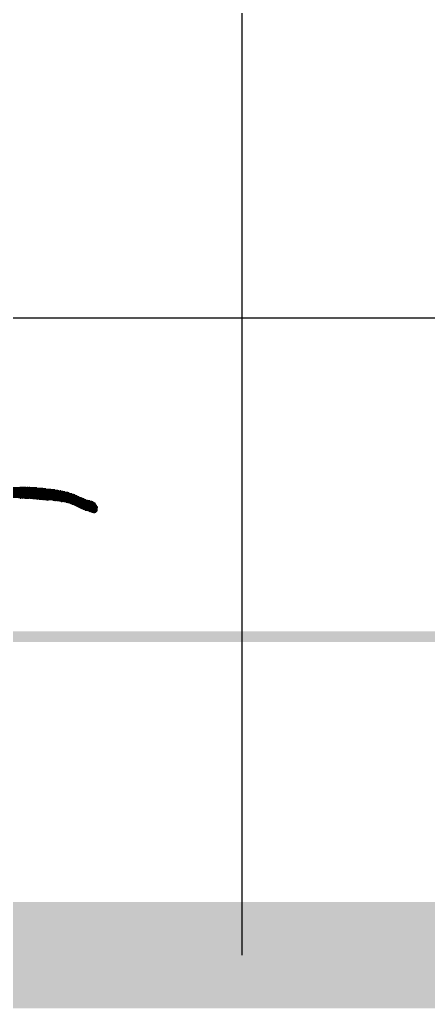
# Model space of a CAD drawing. Header units: feet. Extents: x 778950 to 1031250, y -253464 to -75264.
# Drawn here: x 940593 to 942903, y -247764 to -242177 of the extents above; entities that cross this region are included whole.
import ezdxf
from ezdxf.enums import TextEntityAlignment as Align

# ---------------------------------------------------------------- set-up
doc = ezdxf.new("R2010")
doc.units = ezdxf.units.FT
doc.header["$LTSCALE"] = 3000
doc.header["$MEASUREMENT"] = 0
for name, color, linetype in [('CX-BORD-LIN1', 4, 'CONTINUOUS'), ('CX-BORD-LIN2', 3, 'CONTINUOUS'), ('CX-BORD-TEX2', 7, 'CONTINUOUS'), ('CX-BORD-TEX3', 6, 'CONTINUOUS'), ('CX-MISC', 2, 'CONTINUOUS')]:
    doc.layers.add(name, color=color, linetype=linetype)
doc.styles.add('TB_TEXT', font='')
doc.styles.add('TB_WBTXT', font='')
doc.styles.add('TB_WMTXT', font='')
doc.styles.get('TB_TEXT').set_extended_font_data('Dotum')
doc.styles.get('TB_WBTXT').set_extended_font_data('Dotum')
doc.styles.get('TB_WMTXT').set_extended_font_data('Dotum')

# ---------------------------------------------------------------- blocks, each defined once
blk = doc.blocks.new('CXBLKA1-KHCA')
at = {"layer": 'CX-BORD-LIN1', "const_width": 2}
blk.add_lwpolyline([(796, 0), (0, 0), (0, 554), (796, 554)], close=True, dxfattribs=at)
at = {"layer": 'CX-BORD-LIN1'}
blk.add_lwpolyline([(518, 0), (518, 36)], dxfattribs=at)
at = {"layer": 'CX-BORD-LIN1', "const_width": 0.2}
blk.add_lwpolyline([(558, 6), (270, 6)], dxfattribs=at)
at = {"layer": 'CX-BORD-LIN2'}
blk.add_lwpolyline([(558, 12), (270, 12)], dxfattribs=at)
at = {"layer": 'CX-BORD-LIN1', "style": 'TB_TEXT'}
for tag, height, p in [('TR_RDAT5', 3.5, (317.5, 33)), ('TR_DGN5', 3.5, (451.118, 33)), ('TR_CHK5', 3.5, (491.118, 33)), ('TR_APP5', 3.5, (531.118, 33)), ('TR_RNUM5', 3, (285.105, 32.637)), ('TR_RDAT4', 3.5, (317.5, 27)), ('TR_DGN4', 3.5, (451.118, 27)), ('TR_CHK4', 3.5, (491.118, 27)), ('TR_APP4', 3.5, (531.118, 27)), ('TR_RNUM4', 3, (285.105, 26.637)), ('TR_RDAT3', 3.5, (317.5, 21)), ('TR_DGN3', 3.5, (451.118, 21)), ('TR_CHK3', 3.5, (491.118, 21)), ('TR_APP3', 3.5, (531.118, 21)), ('TR_RNUM3', 3, (285.105, 20.637)), ('TR_RDAT2', 3.5, (317.5, 15)), ('TR_DGN2', 3.5, (451.118, 15)), ('TR_CHK2', 3.5, (491.118, 15)), ('TR_APP2', 3.5, (531.118, 15)), ('TR_RNUM2', 3, (285.105, 14.637)), ('TR_DGN1', 3.5, (451.118, 9)), ('TR_CHK1', 3.5, (491.118, 9)), ('TR_RDAT1', 3.5, (317.5, 9)), ('TR_APP1', 3.5, (531.118, 9)), ('TR_RNUM1', 3, (285.105, 8.637))]:
    blk.add_attdef(tag, text='', height=height, dxfattribs=at).set_placement(p, align=Align.MIDDLE_CENTER)
for tag, p in [('TR_RCON5', (342.303, 33)), ('TR_RCON4', (342.303, 27)), ('TR_RCON3', (342.303, 21)), ('TR_RCON2', (342.303, 15)), ('TR_RCON1', (342.303, 9))]:
    blk.add_attdef(tag, text='', height=3.5, dxfattribs=at).set_placement(p, align=Align.MIDDLE_LEFT)
at = {"layer": 'CX-BORD-LIN2', "style": 'TB_TEXT'}
blk.add_attdef('TD_VERSION', text='', height=3, rotation=90, dxfattribs=at).set_placement((800.5, 48.015), align=Align.MIDDLE_CENTER)
at = {"layer": 'CX-BORD-TEX2', "style": 'TB_WMTXT'}
for tag, height, p in [('TB_CNAME', 5, (15.345, 531.832)), ('TB_CSCOP', 4, (16.635, 523.832))]:
    blk.add_attdef(tag, text='', height=height, dxfattribs=at).set_placement(p, align=Align.BOTTOM_LEFT)
at = {"layer": 'CX-BORD-TEX2', "style": 'TB_WBTXT'}
for tag, height, p in [('TB_MTITIL', 10, (398, 533.326)), ('TB_STITL', 7, (398, 518.326))]:
    blk.add_attdef(tag, text='', height=height, dxfattribs=at).set_placement(p, align=Align.MIDDLE_CENTER)
at = {"layer": 'CX-BORD-TEX3', "style": 'TB_TEXT'}
for tag, height, p in [('TD_LNDST', 4.5, (215, 31.5)), ('TD_DSECT', 4.5, (605.5, 31.5)), ('TD_DDIST', 4.5, (654.5, 31.5)), ('TD_DNAME_TOP', 4.5, (755, 27.957)), ('TD_CSECT', 4.5, (605.5, 22.5)), ('TD_CDIST', 4.5, (654.5, 22.5)), ('TD_DNAME_MAIN', 4.5, (755, 21.473)), ('TD_DNAME_BOT', 3, (755, 15.249)), ('TD_HSCAL', 4.5, (620.884, 13.748)), ('TD_VSCAL', 4.5, (656.861, 13.748)), ('TD_CCOMP', 4.5, (215, 13.593)), ('TD_FIELD', 4.5, (180, 5.125)), ('TD_CSTEP', 4.5, (250.744, 5.125)), ('TD_DWGNO', 4.5, (755, 5.002)), ('TD_DWGCODE', 4.5, (637, 4.791))]:
    blk.add_attdef(tag, text='', height=height, dxfattribs=at).set_placement(p, align=Align.MIDDLE_CENTER)
for tag, height, width, p in [('TD_DCOMP', 4.5, 0.95, (215, 22.588)), ('TD_CNAME', 5, 0.78, (65, 7.596))]:
    blk.add_attdef(tag, text='', height=height, dxfattribs=dict(at, width=width)).set_placement(p, align=Align.MIDDLE_CENTER)

msp = doc.modelspace()

# ---------------------------------------------------------------- linework, layer by layer
at = {"layer": 'CX-MISC'}
for p, q in [((939937.6, -244840.7, 7362.8), (940836.3, -244840.7, 7362.8)), ((939982.9, -244837.9, 7362.8), (940813.6, -244837.9, 7362.8)), ((939988.6, -244835, 7362.8), (940802.3, -244835, 7362.8)), ((940011.3, -244832.2, 7362.8), (940785.2, -244832.2, 7362.8)), ((940104.8, -244829.3, 7362.8), (940756.9, -244829.3, 7362.8)), ((940170, -244823.7, 7362.8), (940688.9, -244823.7, 7362.8)), ((940178.6, -244826.5, 7362.8), (940739.9, -244826.5, 7362.8)), ((940252.3, -244820.8, 7362.8), (940654.8, -244820.8, 7362.8)), ((940593.9, -244879, 7362.8), (940593.9, -244819.4, 7362.8)), ((940595.3, -244818, 7362.8), (940626.5, -244818, 7362.8)), ((940596.7, -244881.8, 7362.8), (940596.7, -244816.6, 7362.8)), ((940599.5, -244881.8, 7362.8), (940599.5, -244816.6, 7362.8)), ((940602.4, -244879, 7362.8), (940602.4, -244816.6, 7362.8)), ((940605.2, -244879, 7362.8), (940605.2, -244816.6, 7362.8)), ((940608.1, -244879, 7362.8), (940608.1, -244816.6, 7362.8)), ((940610.9, -244881.8, 7362.8), (940610.9, -244816.6, 7362.8)), ((940613.7, -244879, 7362.8), (940613.7, -244816.6, 7362.8)), ((940616.6, -244879, 7362.8), (940616.6, -244816.6, 7362.8)), ((940619.4, -244879, 7362.8), (940619.4, -244816.6, 7362.8)), ((940622.2, -244881.8, 7362.8), (940622.2, -244816.6, 7362.8)), ((940625.1, -244879, 7362.8), (940625.1, -244816.6, 7362.8)), ((940627.9, -244881.8, 7362.8), (940627.9, -244819.4, 7362.8)), ((940630.7, -244879, 7362.8), (940630.7, -244819.4, 7362.8)), ((940633.6, -244876.1, 7362.8), (940633.6, -244819.4, 7362.8)), ((940635, -244818, 7362.8), (940637.8, -244818, 7362.8)), ((940636.4, -244879, 7362.8), (940636.4, -244816.6, 7362.8)), ((940639.2, -244881.8, 7362.8), (940639.2, -244819.4, 7362.8)), ((940642.1, -244881.8, 7362.8), (940642.1, -244819.4, 7362.8)), ((940644.9, -244881.8, 7362.8), (940644.9, -244819.4, 7362.8)), ((940646.3, -244818, 7362.8), (940649.2, -244818, 7362.8)), ((940647.7, -244879, 7362.8), (940647.7, -244816.6, 7362.8)), ((940650.6, -244881.8, 7362.8), (940650.6, -244819.4, 7362.8)), ((940653.4, -244879, 7362.8), (940653.4, -244819.4, 7362.8)), ((940656.2, -244881.8, 7362.8), (940656.2, -244822.3, 7362.8)), ((940657.7, -244820.8, 7362.8), (940660.5, -244820.8, 7362.8)), ((940659.1, -244881.8, 7362.8), (940659.1, -244819.4, 7362.8)), ((940661.9, -244881.8, 7362.8), (940661.9, -244822.3, 7362.8)), ((940663.3, -244820.8, 7362.8), (940671.8, -244820.8, 7362.8)), ((940664.8, -244881.8, 7362.8), (940664.8, -244819.4, 7362.8)), ((940667.6, -244884.6, 7362.8), (940667.6, -244819.4, 7362.8)), ((940670.4, -244881.8, 7362.8), (940670.4, -244819.4, 7362.8)), ((940673.3, -244884.6, 7362.8), (940673.3, -244822.3, 7362.8)), ((940674.7, -244820.8, 7362.8), (940677.5, -244820.8, 7362.8)), ((940676.1, -244884.6, 7362.8), (940676.1, -244819.4, 7362.8)), ((940678.9, -244884.6, 7362.8), (940678.9, -244822.3, 7362.8)), ((940680.3, -244820.8, 7362.8), (940683.2, -244820.8, 7362.8)), ((940681.8, -244884.6, 7362.8), (940681.8, -244819.4, 7362.8)), ((940684.6, -244884.6, 7362.8), (940684.6, -244822.3, 7362.8)), ((940686, -244820.8, 7362.8), (940688.9, -244820.8, 7362.8)), ((940687.4, -244884.6, 7362.8), (940687.4, -244819.4, 7362.8)), ((940690.3, -244887.5, 7362.8), (940690.3, -244825.1, 7362.8)), ((940691.7, -244823.7, 7362.8), (940700.2, -244823.7, 7362.8)), ((940693.1, -244884.6, 7362.8), (940693.1, -244822.3, 7362.8)), ((940695.9, -244887.5, 7362.8), (940695.9, -244822.3, 7362.8)), ((940698.8, -244884.6, 7362.8), (940698.8, -244822.3, 7362.8)), ((940701.6, -244884.6, 7362.8), (940701.6, -244825.1, 7362.8)), ((940703, -244823.7, 7362.8), (940717.2, -244823.7, 7362.8)), ((940704.4, -244887.5, 7362.8), (940704.4, -244822.3, 7362.8)), ((940707.3, -244887.5, 7362.8), (940707.3, -244822.3, 7362.8)), ((940710.1, -244887.5, 7362.8), (940710.1, -244822.3, 7362.8)), ((940712.9, -244887.5, 7362.8), (940712.9, -244822.3, 7362.8)), ((940715.8, -244887.5, 7362.8), (940715.8, -244822.3, 7362.8)), ((940718.6, -244887.5, 7362.8), (940718.6, -244825.1, 7362.8)), ((940720, -244823.7, 7362.8), (940722.9, -244823.7, 7362.8)), ((940721.5, -244887.5, 7362.8), (940721.5, -244822.3, 7362.8)), ((940724.3, -244890.3, 7362.8), (940724.3, -244825.1, 7362.8)), ((940727.1, -244887.5, 7362.8), (940727.1, -244825.1, 7362.8)), ((940730, -244890.3, 7362.8), (940730, -244825.1, 7362.8)), ((940732.8, -244887.5, 7362.8), (940732.8, -244825.1, 7362.8)), ((940735.6, -244890.3, 7362.8), (940735.6, -244825.1, 7362.8)), ((940738.5, -244890.3, 7362.8), (940738.5, -244825.1, 7362.8)), ((940741.3, -244890.3, 7362.8), (940741.3, -244827.9, 7362.8)), ((940744.1, -244890.3, 7362.8), (940744.1, -244827.9, 7362.8)), ((940747, -244893.1, 7362.8), (940747, -244827.9, 7362.8)), ((940749.8, -244890.3, 7362.8), (940749.8, -244827.9, 7362.8)), ((940752.6, -244893.1, 7362.8), (940752.6, -244827.9, 7362.8)), ((940755.5, -244890.3, 7362.8), (940755.5, -244827.9, 7362.8)), ((940758.3, -244890.3, 7362.8), (940758.3, -244830.8, 7362.8)), ((940759.7, -244829.3, 7362.8), (940762.6, -244829.3, 7362.8)), ((940761.1, -244890.3, 7362.8), (940761.1, -244827.9, 7362.8)), ((940764, -244890.3, 7362.8), (940764, -244830.8, 7362.8)), ((940765.4, -244829.3, 7362.8), (940768.2, -244829.3, 7362.8)), ((940766.8, -244890.3, 7362.8), (940766.8, -244827.9, 7362.8)), ((940769.6, -244890.3, 7362.8), (940769.6, -244830.8, 7362.8)), ((940772.5, -244890.3, 7362.8), (940772.5, -244830.8, 7362.8)), ((940775.3, -244890.3, 7362.8), (940775.3, -244830.8, 7362.8)), ((940778.2, -244890.3, 7362.8), (940778.2, -244830.8, 7362.8)), ((940781, -244893.1, 7362.8), (940781, -244830.8, 7362.8)), ((940783.8, -244893.1, 7362.8), (940783.8, -244830.8, 7362.8)), ((940786.7, -244890.3, 7362.8), (940786.7, -244833.6, 7362.8)), ((940788.1, -244832.2, 7362.8), (940790.9, -244832.2, 7362.8)), ((940789.5, -244893.1, 7362.8), (940789.5, -244830.8, 7362.8)), ((940792.3, -244896, 7362.8), (940792.3, -244833.6, 7362.8)), ((940795.2, -244893.1, 7362.8), (940795.2, -244833.6, 7362.8)), ((940798, -244896, 7362.8), (940798, -244833.6, 7362.8)), ((940800.8, -244893.1, 7362.8), (940800.8, -244833.6, 7362.8)), ((940803.7, -244893.1, 7362.8), (940803.7, -244836.4, 7362.8)), ((940805.1, -244835, 7362.8), (940807.9, -244835, 7362.8)), ((940806.5, -244896, 7362.8), (940806.5, -244833.6, 7362.8)), ((940809.3, -244896, 7362.8), (940809.3, -244836.4, 7362.8)), ((940812.2, -244896, 7362.8), (940812.2, -244836.4, 7362.8)), ((940815, -244896, 7362.8), (940815, -244839.3, 7362.8)), ((940817.8, -244896, 7362.8), (940817.8, -244839.3, 7362.8)), ((940820.7, -244898.8, 7362.8), (940820.7, -244839.3, 7362.8)), ((940822.1, -244837.9, 7362.8), (940824.9, -244837.9, 7362.8)), ((940823.5, -244896, 7362.8), (940823.5, -244836.4, 7362.8)), ((940826.3, -244896, 7362.8), (940826.3, -244839.3, 7362.8)), ((940829.2, -244896, 7362.8), (940829.2, -244839.3, 7362.8)), ((940832, -244898.8, 7362.8), (940832, -244839.3, 7362.8)), ((940834.9, -244898.8, 7362.8), (940834.9, -244839.3, 7362.8)), ((939716.4, -244869, 7362.8), (940921.3, -244869, 7362.8)), ((939744.8, -244866.2, 7362.8), (940915.7, -244866.2, 7362.8)), ((939773.1, -244863.4, 7362.8), (940907.1, -244863.4, 7362.8)), ((939781.7, -244860.5, 7362.8), (940904.3, -244860.5, 7362.8)), ((939846.9, -244854.9, 7362.8), (940887.3, -244854.9, 7362.8)), ((939852.5, -244852, 7362.8), (940876, -244852, 7362.8)), ((939883.7, -244849.2, 7362.8), (940870.3, -244849.2, 7362.8)), ((939883.7, -244857.7, 7362.8), (940895.8, -244857.7, 7362.8)), ((939886.5, -244846.4, 7362.8), (940856.1, -244846.4, 7362.8)), ((939914.9, -244843.5, 7362.8), (940847.6, -244843.5, 7362.8)), ((940484.7, -244871.9, 7362.8), (940927, -244871.9, 7362.8)), ((940544.3, -244874.7, 7362.8), (940932.7, -244874.7, 7362.8)), ((940586.8, -244877.5, 7362.8), (940632.2, -244877.5, 7362.8)), ((940595.3, -244880.4, 7362.8), (940601, -244880.4, 7362.8)), ((940609.5, -244880.4, 7362.8), (940612.3, -244880.4, 7362.8)), ((940620.8, -244880.4, 7362.8), (940623.6, -244880.4, 7362.8)), ((940626.5, -244880.4, 7362.8), (940629.3, -244880.4, 7362.8)), ((940632.2, -244880.4, 7362.8), (940635, -244880.4, 7362.8)), ((940633.6, -244881.8, 7362.8), (940633.6, -244879, 7362.8)), ((940635, -244877.5, 7362.8), (940941.2, -244877.5, 7362.8)), ((940637.8, -244880.4, 7362.8), (940646.3, -244880.4, 7362.8)), ((940649.2, -244880.4, 7362.8), (940652, -244880.4, 7362.8)), ((940654.8, -244880.4, 7362.8), (940946.8, -244880.4, 7362.8)), ((940666.2, -244883.2, 7362.8), (940669, -244883.2, 7362.8)), ((940671.8, -244883.2, 7362.8), (940955.3, -244883.2, 7362.8)), ((940688.9, -244886, 7362.8), (940691.7, -244886, 7362.8)), ((940694.5, -244886, 7362.8), (940697.4, -244886, 7362.8)), ((940703, -244886, 7362.8), (940961, -244886, 7362.8)), ((940722.9, -244888.9, 7362.8), (940725.7, -244888.9, 7362.8)), ((940728.5, -244888.9, 7362.8), (940731.4, -244888.9, 7362.8)), ((940734.2, -244888.9, 7362.8), (940966.7, -244888.9, 7362.8)), ((940745.6, -244891.7, 7362.8), (940748.4, -244891.7, 7362.8)), ((940751.2, -244891.7, 7362.8), (940754.1, -244891.7, 7362.8)), ((940779.6, -244891.7, 7362.8), (940785.2, -244891.7, 7362.8)), ((940788.1, -244891.7, 7362.8), (940975.2, -244891.7, 7362.8)), ((940790.9, -244894.6, 7362.8), (940793.7, -244894.6, 7362.8)), ((940796.6, -244894.6, 7362.8), (940799.4, -244894.6, 7362.8)), ((940805.1, -244894.6, 7362.8), (940983.7, -244894.6, 7362.8)), ((940819.3, -244897.4, 7362.8), (940822.1, -244897.4, 7362.8)), ((940830.6, -244897.4, 7362.8), (940995, -244897.4, 7362.8)), ((940837.7, -244901.6, 7362.8), (940837.7, -244842.1, 7362.8)), ((940840.5, -244898.8, 7362.8), (940840.5, -244842.1, 7362.8)), ((940843.4, -244898.8, 7362.8), (940843.4, -244842.1, 7362.8)), ((940846.2, -244901.6, 7362.8), (940846.2, -244842.1, 7362.8)), ((940849, -244901.6, 7362.8), (940849, -244844.9, 7362.8)), ((940851.9, -244901.6, 7362.8), (940851.9, -244844.9, 7362.8)), ((940854.7, -244901.6, 7362.8), (940854.7, -244844.9, 7362.8)), ((940857.5, -244904.5, 7362.8), (940857.5, -244847.8, 7362.8)), ((940859, -244846.4, 7362.8), (940864.6, -244846.4, 7362.8)), ((940860.4, -244904.5, 7362.8), (940860.4, -244844.9, 7362.8)), ((940863.2, -244904.5, 7362.8), (940863.2, -244844.9, 7362.8)), ((940866, -244907.3, 7362.8), (940866, -244847.8, 7362.8)), ((940868.9, -244907.3, 7362.8), (940868.9, -244847.8, 7362.8)), ((940871.7, -244907.3, 7362.8), (940871.7, -244850.6, 7362.8)), ((940874.5, -244907.3, 7362.8), (940874.5, -244850.6, 7362.8)), ((940877.4, -244910.1, 7362.8), (940877.4, -244853.4, 7362.8)), ((940880.2, -244910.1, 7362.8), (940880.2, -244853.4, 7362.8)), ((940883, -244913, 7362.8), (940883, -244853.4, 7362.8)), ((940885.9, -244913, 7362.8), (940885.9, -244853.4, 7362.8)), ((940888.7, -244913, 7362.8), (940888.7, -244856.3, 7362.8)), ((940891.6, -244915.8, 7362.8), (940891.6, -244856.3, 7362.8)), ((940894.4, -244915.8, 7362.8), (940894.4, -244856.3, 7362.8)), ((940897.2, -244915.8, 7362.8), (940897.2, -244859.1, 7362.8)), ((940900.1, -244918.6, 7362.8), (940900.1, -244859.1, 7362.8)), ((940902.9, -244918.6, 7362.8), (940902.9, -244859.1, 7362.8)), ((940905.7, -244921.5, 7362.8), (940905.7, -244861.9, 7362.8)), ((940908.6, -244921.5, 7362.8), (940908.6, -244864.8, 7362.8)), ((940911.4, -244924.3, 7362.8), (940911.4, -244864.8, 7362.8)), ((940914.2, -244924.3, 7362.8), (940914.2, -244864.8, 7362.8)), ((940917.1, -244927.2, 7362.8), (940917.1, -244867.6, 7362.8)), ((940919.9, -244927.2, 7362.8), (940919.9, -244867.6, 7362.8)), ((940922.7, -244930, 7362.8), (940922.7, -244870.5, 7362.8)), ((940925.6, -244930, 7362.8), (940925.6, -244870.5, 7362.8)), ((940928.4, -244932.8, 7362.8), (940928.4, -244873.3, 7362.8)), ((940931.2, -244932.8, 7362.8), (940931.2, -244873.3, 7362.8)), ((940934.1, -244935.7, 7362.8), (940934.1, -244876.1, 7362.8)), ((940936.9, -244935.7, 7362.8), (940936.9, -244876.1, 7362.8)), ((940939.7, -244938.5, 7362.8), (940939.7, -244876.1, 7362.8)), ((940942.6, -244938.5, 7362.8), (940942.6, -244879, 7362.8)), ((940945.4, -244941.3, 7362.8), (940945.4, -244879, 7362.8)), ((940948.3, -244941.3, 7362.8), (940948.3, -244881.8, 7362.8)), ((940951.1, -244941.3, 7362.8), (940951.1, -244881.8, 7362.8)), ((940953.9, -244944.2, 7362.8), (940953.9, -244881.8, 7362.8)), ((940956.8, -244944.2, 7362.8), (940956.8, -244884.6, 7362.8)), ((940959.6, -244944.2, 7362.8), (940959.6, -244884.6, 7362.8)), ((940962.4, -244947, 7362.8), (940962.4, -244887.5, 7362.8)), ((940965.3, -244949.8, 7362.8), (940965.3, -244887.5, 7362.8)), ((940968.1, -244949.8, 7362.8), (940968.1, -244890.3, 7362.8)), ((940970.9, -244949.8, 7362.8), (940970.9, -244890.3, 7362.8)), ((940973.8, -244949.8, 7362.8), (940973.8, -244890.3, 7362.8)), ((940976.6, -244949.8, 7362.8), (940976.6, -244893.1, 7362.8)), ((940979.4, -244952.7, 7362.8), (940979.4, -244893.1, 7362.8)), ((940982.3, -244952.7, 7362.8), (940982.3, -244893.1, 7362.8)), ((940985.1, -244952.7, 7362.8), (940985.1, -244896, 7362.8)), ((940986.5, -244894.6, 7362.8), (940989.4, -244894.6, 7362.8)), ((940987.9, -244955.5, 7362.8), (940987.9, -244893.1, 7362.8)), ((940990.8, -244958.3, 7362.8), (940990.8, -244896, 7362.8)), ((940993.6, -244955.5, 7362.8), (940993.6, -244896, 7362.8)), ((940997.9, -244897.4, 7362.8), (941000.7, -244897.4, 7362.8)), ((940999.3, -244958.3, 7362.8), (940999.3, -244896, 7362.8)), ((940827.8, -244900.2, 7362.8), (940830.6, -244900.2, 7362.8)), ((940829.2, -244901.6, 7362.8), (940829.2, -244898.8, 7362.8)), ((940836.3, -244900.2, 7362.8), (940839.1, -244900.2, 7362.8)), ((940844.8, -244900.2, 7362.8), (941006.4, -244900.2, 7362.8)), ((940856.1, -244903.1, 7362.8), (941012, -244903.1, 7362.8)), ((940864.6, -244905.9, 7362.8), (941014.9, -244905.9, 7362.8)), ((940876, -244908.7, 7362.8), (941020.5, -244908.7, 7362.8)), ((940881.6, -244911.6, 7362.8), (941020.5, -244911.6, 7362.8)), ((940890.1, -244914.4, 7362.8), (941023.4, -244914.4, 7362.8)), ((940898.6, -244917.2, 7362.8), (941023.4, -244917.2, 7362.8)), ((940904.3, -244920.1, 7362.8), (941029.1, -244920.1, 7362.8)), ((940910, -244922.9, 7362.8), (941026.2, -244922.9, 7362.8)), ((940915.7, -244925.7, 7362.8), (941029.1, -244925.7, 7362.8)), ((940921.3, -244928.6, 7362.8), (941031.9, -244928.6, 7362.8)), ((940927, -244931.4, 7362.8), (941034.7, -244931.4, 7362.8)), ((940932.7, -244934.2, 7362.8), (941031.9, -244934.2, 7362.8)), ((940938.3, -244937.1, 7362.8), (941031.9, -244937.1, 7362.8)), ((940944, -244939.9, 7362.8), (941031.9, -244939.9, 7362.8)), ((940952.5, -244942.7, 7362.8), (941031.9, -244942.7, 7362.8)), ((940961, -244945.6, 7362.8), (941031.9, -244945.6, 7362.8)), ((940963.8, -244948.4, 7362.8), (941031.9, -244948.4, 7362.8)), ((940978, -244951.3, 7362.8), (941031.9, -244951.3, 7362.8)), ((940996.4, -244958.3, 7362.8), (940996.4, -244898.8, 7362.8)), ((941002.1, -244961.2, 7362.8), (941002.1, -244898.8, 7362.8)), ((941005, -244961.2, 7362.8), (941005, -244898.8, 7362.8)), ((941007.8, -244961.2, 7362.8), (941007.8, -244901.6, 7362.8)), ((941010.6, -244964, 7362.8), (941010.6, -244901.6, 7362.8)), ((941013.5, -244964, 7362.8), (941013.5, -244904.5, 7362.8)), ((941016.3, -244964, 7362.8), (941016.3, -244907.3, 7362.8)), ((941019.1, -244961.2, 7362.8), (941019.1, -244907.3, 7362.8)), ((941022, -244961.2, 7362.8), (941022, -244913, 7362.8)), ((941024.8, -244958.3, 7362.8), (941024.8, -244918.6, 7362.8)), ((941027.6, -244921.5, 7362.8), (941027.6, -244918.6, 7362.8)), ((941027.6, -244955.5, 7362.8), (941027.6, -244924.3, 7362.8)), ((941030.5, -244952.7, 7362.8), (941030.5, -244927.2, 7362.8)), ((941033.3, -244932.8, 7362.8), (941033.3, -244930, 7362.8)), ((940986.5, -244954.1, 7362.8), (941029.1, -244954.1, 7362.8)), ((940989.4, -244956.9, 7362.8), (940992.2, -244956.9, 7362.8)), ((940995, -244956.9, 7362.8), (941026.2, -244956.9, 7362.8)), ((941000.7, -244959.8, 7362.8), (941023.4, -244959.8, 7362.8)), ((941009.2, -244962.6, 7362.8), (941017.7, -244962.6, 7362.8))]:
    msp.add_line(p, q, dxfattribs=at)

# ---------------------------------------------------------------- block references
at = {"layer": 'CX-BORD-LIN1', "xscale": 300, "yscale": 300, "zscale": 300}
msp.add_blockref('CXBLKA1-KHCA', (786449.8, -247463.5), dxfattribs=at)

doc.saveas('drawing.dxf')
